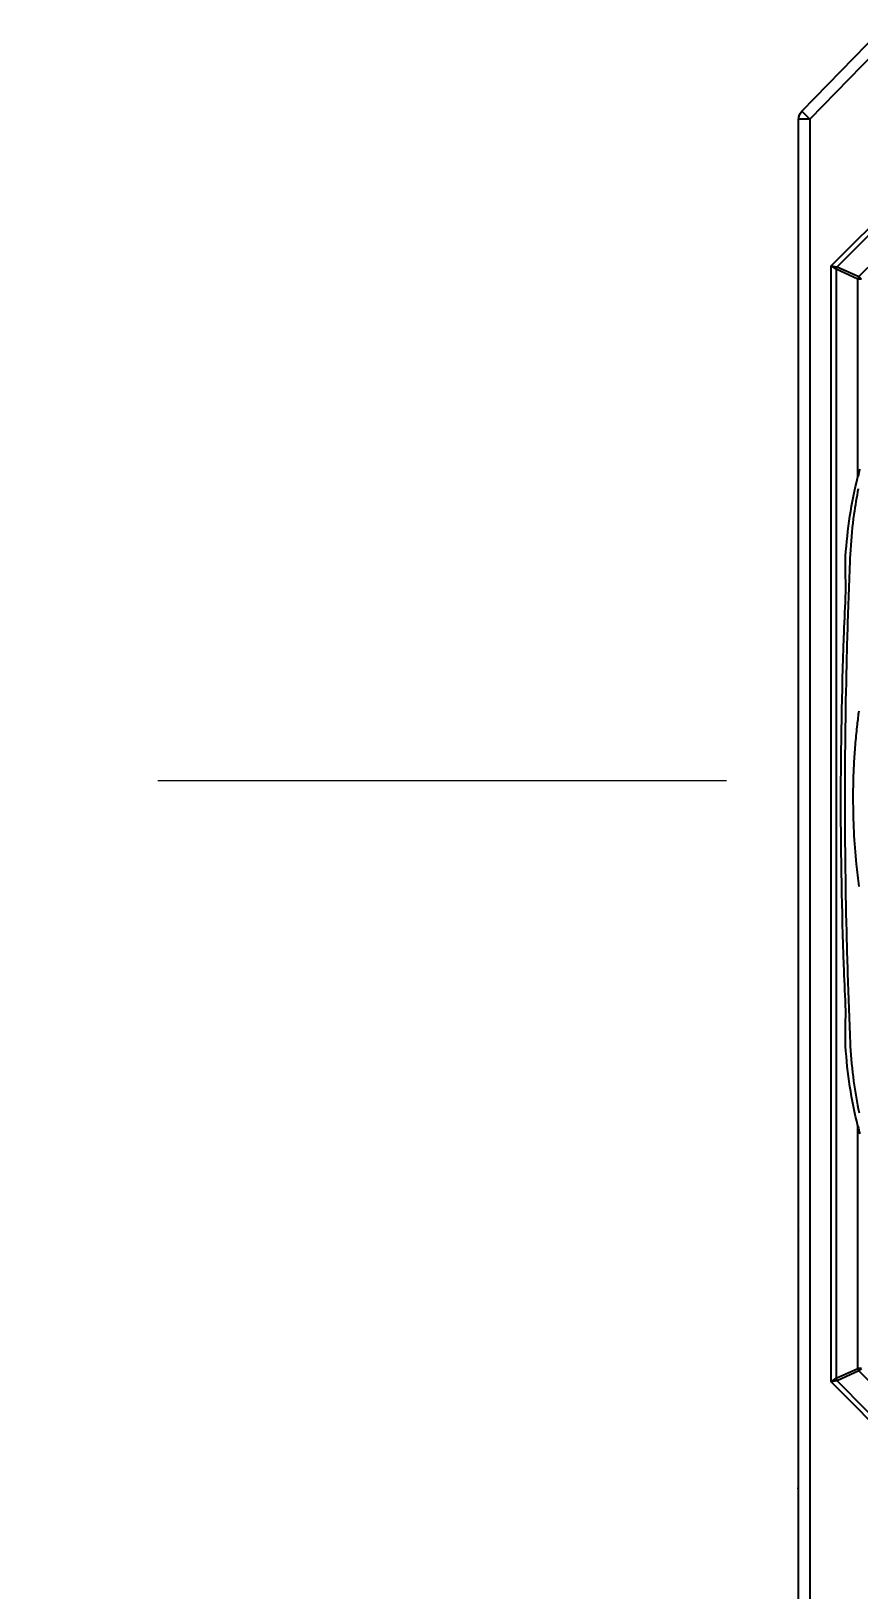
# Model space of a CAD drawing. Extents: x 58467 to 79089, y -33726 to -17391.
# Drawn here: x 72241.6 to 72278, y -20138.7 to -20070.1 of the extents above; entities that cross this region are included whole.
import ezdxf
from ezdxf.enums import TextEntityAlignment as Align

# ---------------------------------------------------------------- set-up
doc = ezdxf.new("R2010")
doc.units = 0
doc.header["$LTSCALE"] = 100
doc.linetypes.add('DASHDOT2', pattern=[0.5, 0.25, -0.125, 0, -0.125])
doc.layers.add('+ENTE-ST-DOSEME USTU KONDDRENAJ', color=110, linetype='DOSEMEUSTUKONDENSDRENAJ_LINE', lineweight=40)
doc.layers.add('BA_axis', color=5, linetype='DASHDOT2')
doc.styles.add('text1', font='arial.ttf', dxfattribs={"height": 20})
doc.linetypes.add('DOSEMEUSTUKONDENSDRENAJ_LINE', pattern='A,300,-40,["CD",Standard,S=15,R=0,X=-35,Y=-7.5],0', length=340)

# ---------------------------------------------------------------- blocks, each defined once
blk = doc.blocks.new('*U176')
blk.add_line((0, 0), (0, -696))
at = {"linetype": 'Continuous', "style": 'text1'}
blk.add_attdef('1', text='', height=40, dxfattribs=at).set_placement((0, 38), align=Align.MIDDLE)
blk = doc.blocks.new('AXIS')
at = {"layer": 'BA_axis', "xscale": -1, "rotation": 270}
blk.add_blockref('*U176', (4176.09, -32551.267), dxfattribs=at)
blk = doc.blocks.new('1 VE ZEMİN SAĞ')
at = {"color": 3}
for p, q in [((54063.248, -32774.72, -3.539), (54066.679, -32771.199, -3.539)), ((54067.032, -32771.552, -3.539), (54063.601, -32775.073, -3.539)), ((54064.542, -32781.509, -3.539), (54072.523, -32773.531, -3.539)), ((54072.565, -32773.789, -3.539), (54064.799, -32781.551, -3.539)), ((54063.601, -32775.073, -3.539), (54063.248, -32774.72, -3.539)), ((54063.101, -32843.078, -3.539), (54063.101, -32775.073, -3.539)), ((54063.601, -32775.073, -3.539), (54063.101, -32775.073, -3.539)), ((54063.601, -32775.073, -3.539), (54063.601, -32843.078, -3.539)), ((54065.756, -32781.985, -3.539), (54072.999, -32774.837, -3.539)), ((54064.542, -32830.565, -3.539), (54064.542, -32781.509, -3.539)), ((54064.542, -32781.509, -3.539), (54064.799, -32781.551, -3.539)), ((54064.754, -32781.661, -3.539), (54064.542, -32781.509, -3.539)), ((54064.799, -32781.551, -3.539), (54065.756, -32781.985, -3.539)), ((54065.711, -32782.095, -3.539), (54064.754, -32781.661, -3.539)), ((54064.754, -32781.661, -3.539), (54064.754, -32830.412, -3.539)), ((54065.711, -32790.775, -3.539), (54065.711, -32782.095, -3.539)), ((54065.866, -32782.095, -3.539), (54065.711, -32782.095, -3.539)), ((54065.866, -32782.095, -3.539), (54065.756, -32781.985, -3.539)), ((54065.711, -32829.978, -3.539), (54065.711, -32819.331, -3.539)), ((54063.081, -32823.967, -3.539), (54063.081, -32824.267, -3.539)), ((54063.081, -32824.267, -3.539), (54063.081, -32826.451, -3.539)), ((54063.101, -32824.267, -3.539), (54063.081, -32824.267, -3.539)), ((54064.754, -32830.412, -3.539), (54065.711, -32829.978, -3.539)), ((54065.756, -32830.088, -3.539), (54064.799, -32830.522, -3.539)), ((54065.866, -32829.978, -3.539), (54065.711, -32829.978, -3.539)), ((54065.866, -32829.978, -3.539), (54065.756, -32830.088, -3.539)), ((54072.999, -32837.331, -3.539), (54065.756, -32830.088, -3.539)), ((54063.081, -32830.448, -3.539), (54063.081, -32834.931, -3.539)), ((54064.542, -32830.565, -3.539), (54064.754, -32830.412, -3.539)), ((54064.799, -32830.522, -3.539), (54064.542, -32830.565, -3.539)), ((54072.523, -32838.636, -3.539), (54064.542, -32830.565, -3.539)), ((54064.799, -32830.522, -3.539), (54072.565, -32838.378, -3.539)), ((54063.101, -32834.931, -3.539), (54063.081, -32834.931, -3.539)), ((54063.081, -32834.931, -3.539), (54063.081, -32835.231, -3.539))]:
    blk.add_line(p, q, dxfattribs=at)
at = {"color": 3, "extrusion": (0, 0, -1)}
for centre, radius, start, end in [((-54063.601, -32775.073, 3.539), 0.5, 0, 45), ((-54063.161, -32835.231, 3.539), 0.08, 318.58948, 0)]:
    blk.add_arc(centre, radius, start, end, dxfattribs=at)
at = {"color": 3}
blk.add_arc((54063.161, -32823.967, -3.539), 0.08, 138.58948, 180, dxfattribs=at)
for centre, major_axis, start_param, end_param in [((54064.909, -32781.661, -3.539), (0.084, 0.203), 1.296782, 1.844811), ((54065.866, -32782.095, -3.539), (0.084, 0.203), 1.296782, 1.844811), ((54065.866, -32829.978, -3.539), (0.084, -0.203), 4.438375, 4.986403), ((54064.909, -32830.412, -3.539), (0.084, -0.203), 4.438375, 4.986403)]:
    blk.add_ellipse(centre, major_axis=major_axis, ratio=0.678598, start_param=start_param, end_param=end_param, dxfattribs=at)
for points in [[(54065.795, -32790.448, -3.539), (54065.766, -32790.558, -3.539), (54065.738, -32790.667, -3.539), (54065.711, -32790.775, -3.539)], [(54065.711, -32819.331, -3.539), (54065.738, -32819.439, -3.539), (54065.766, -32819.549, -3.539), (54065.796, -32819.659, -3.539)]]:
    blk.add_open_spline(points, degree=3, dxfattribs=at)
for points, knots in [([(54064.966, -32805.053, -3.539), (54064.966, -32802.655, -3.539), (54065.009, -32800.26, -3.539), (54065.119, -32797.267, -3.539), (54065.144, -32796.669, -3.539), (54065.199, -32795.474, -3.539), (54065.135, -32794.876, -3.539), (54065.246, -32793.09, -3.539), (54065.425, -32791.921, -3.539), (54065.711, -32790.775, -3.539)], [0, 0, 0, 0, 0.5, 0.5, 0.625, 0.625, 0.75, 0.75, 1, 1, 1, 1]), ([(54065.727, -32791.309, -3.539), (54065.652, -32791.682, -3.539), (54065.588, -32792.058, -3.539), (54065.463, -32792.952, -3.539), (54065.412, -32793.472, -3.539), (54065.353, -32794.513, -3.539), (54065.337, -32795.034, -3.539), (54065.277, -32796.596, -3.539), (54065.243, -32797.638, -3.539), (54065.163, -32800.764, -3.539), (54065.135, -32802.848, -3.539), (54065.135, -32804.933, -3.539)], [0, 0, 0, 0, 0.084354, 0.084354, 0.19881, 0.19881, 0.313265, 0.313265, 0.542177, 0.542177, 1, 1, 1, 1]), ([(54065.506, -32804.933, -3.539), (54065.508, -32804.658, -3.539), (54065.513, -32804.11, -3.539), (54065.549, -32803.291, -3.539), (54065.607, -32802.479, -3.539), (54065.68, -32801.741, -3.539), (54065.738, -32801.274, -3.539), (54065.765, -32801.075, -3.539)], [0, 0, 0, 0, 0.213165, 0.424969, 0.635409, 0.844484, 1, 1, 1, 1]), ([(54065.135, -32804.933, -3.539), (54065.135, -32807.006, -3.539), (54065.162, -32809.078, -3.539), (54065.242, -32812.186, -3.539), (54065.275, -32813.222, -3.539), (54065.335, -32814.775, -3.539), (54065.351, -32815.293, -3.539), (54065.406, -32816.325, -3.539), (54065.455, -32816.838, -3.539), (54065.587, -32817.817, -3.539), (54065.668, -32818.284, -3.539), (54065.766, -32818.748, -3.539)], [0, 0, 0, 0, 0.44833, 0.44833, 0.672495, 0.672495, 0.784577, 0.784577, 0.89666, 0.89666, 1, 1, 1, 1]), ([(54065.765, -32808.789, -3.539), (54065.721, -32808.463, -3.539), (54065.627, -32807.662, -3.539), (54065.527, -32806.376, -3.539), (54065.513, -32805.416, -3.539), (54065.506, -32804.933, -3.539)], [0, 0, 0, 0, 0.254972, 0.625378, 1, 1, 1, 1]), ([(54065.711, -32819.331, -3.539), (54065.423, -32818.178, -3.539), (54065.245, -32817.006, -3.539), (54065.135, -32815.221, -3.539), (54065.199, -32814.625, -3.539), (54065.143, -32813.432, -3.539), (54065.119, -32812.835, -3.539), (54065.009, -32809.847, -3.539), (54064.966, -32807.45, -3.539), (54064.966, -32805.053, -3.539)], [0, 0, 0, 0, 0.25, 0.25, 0.375, 0.375, 0.5, 0.5, 1, 1, 1, 1])]:
    blk.add_open_spline(points, degree=3, knots=knots, dxfattribs=at)

msp = doc.modelspace()

# ---------------------------------------------------------------- block references
at = {"layer": '+ENTE-ST-DOSEME USTU KONDDRENAJ', "color": 3, "linetype": 'Continuous'}
msp.add_blockref('1 VE ZEMİN SAĞ', (18212.194, 12701.082), dxfattribs=at)
at = {"layer": 'BA_axis'}
msp.add_blockref('AXIS', (68546.932, 12448.205), dxfattribs=at)

doc.saveas('drawing.dxf')
